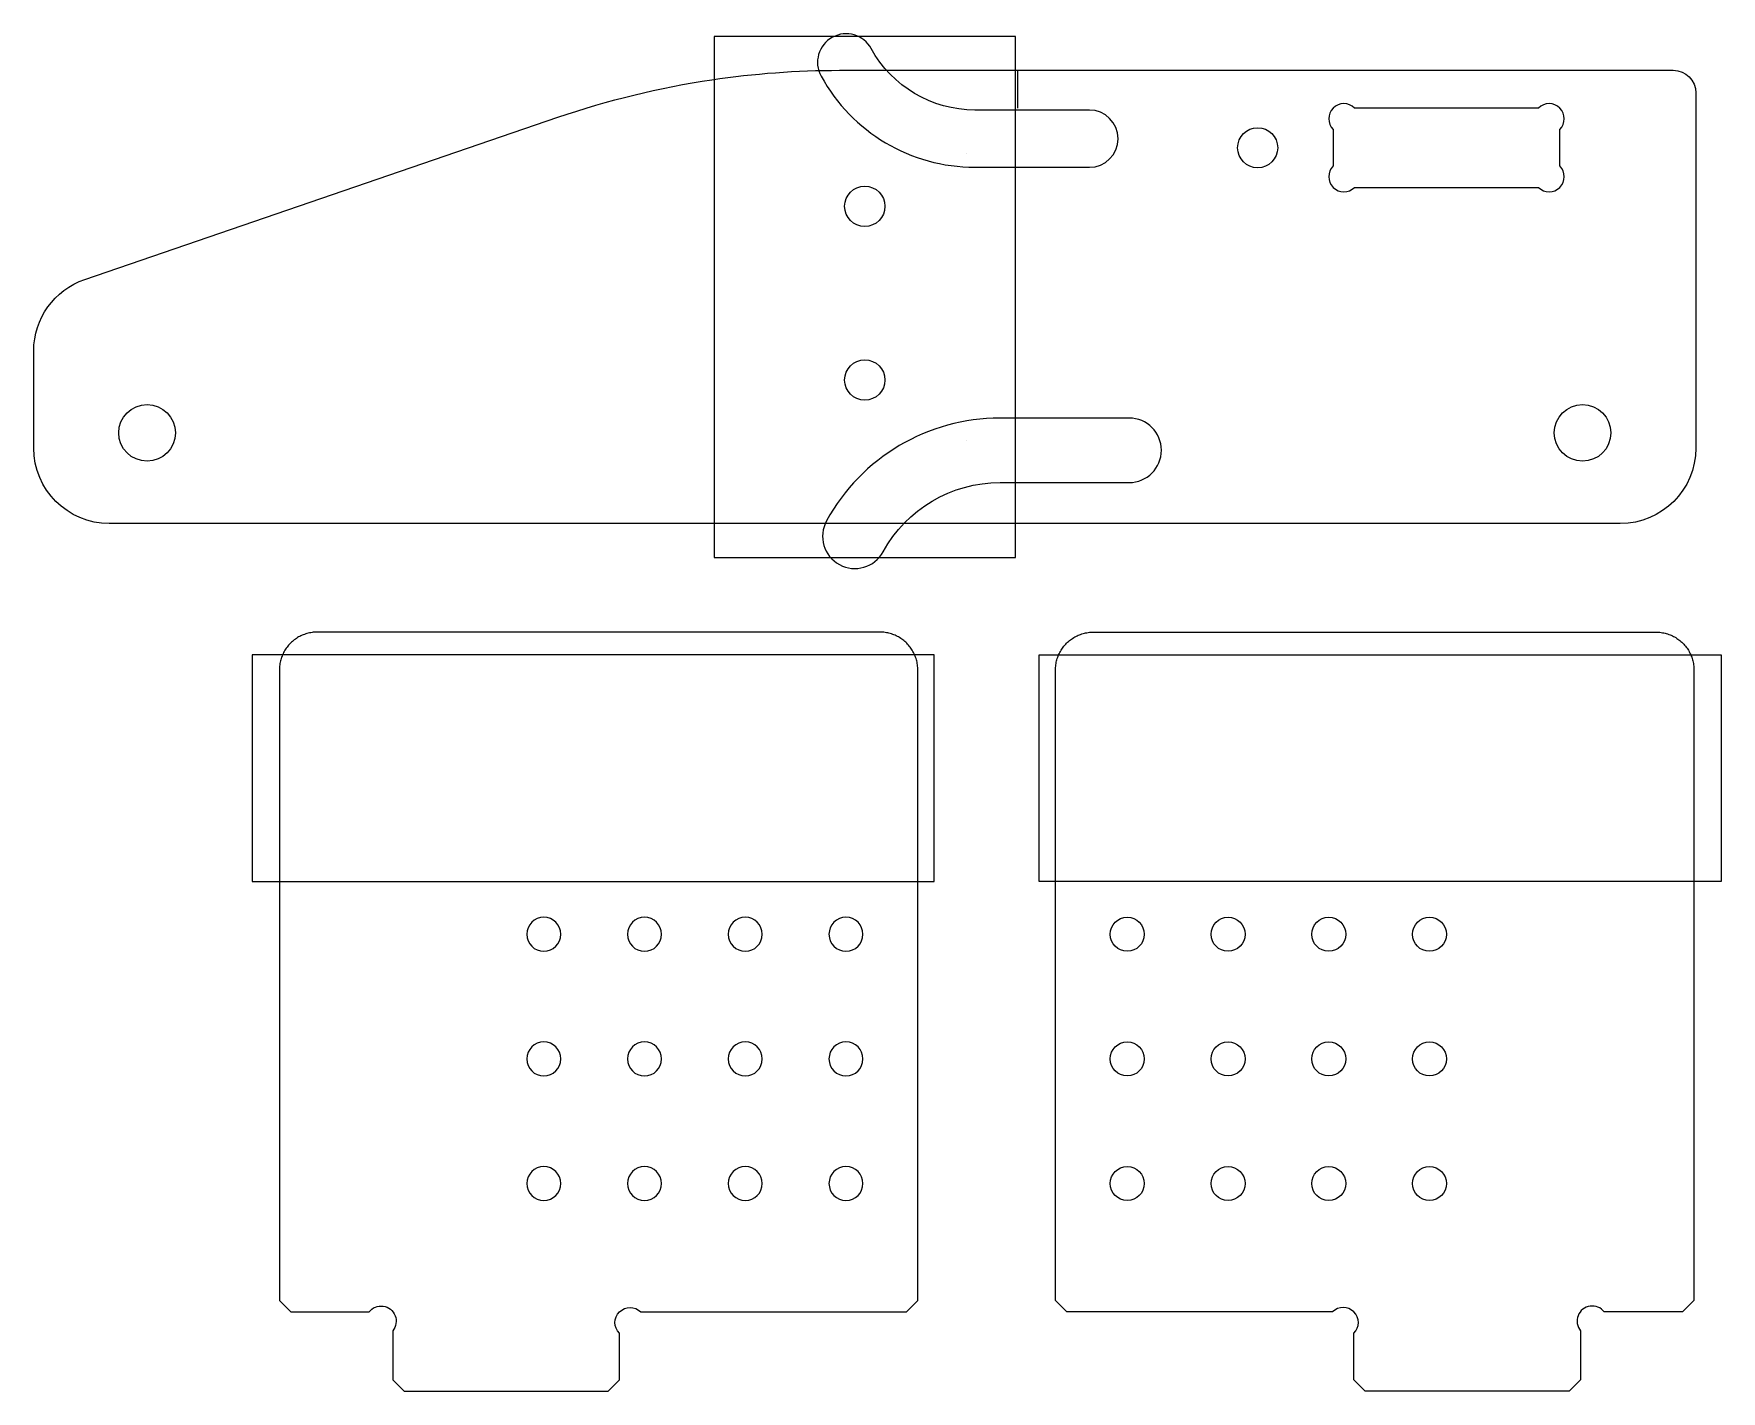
# Model space of a CAD drawing. Extents: x -164 to 318, y -425 to 35.
# Drawn here: x -146.4 to 77, y -425.5 to -245.7 of the extents above; entities that cross this region are included whole.
import ezdxf

# ---------------------------------------------------------------- set-up
doc = ezdxf.new("R2010")
doc.units = 0
doc.layers.get('0').update_dxf_attribs({"linetype": 'CONTINUOUS'})

msp = doc.modelspace()

# ---------------------------------------------------------------- linework, layer by layer
at = {"color": 0, "linetype": 'BYBLOCK'}
for p, q in [((-56.35, -246.1), (-56.35, -315.07)), ((-16.45, -246.1), (-56.35, -246.1)), ((-16.45, -315.07), (-16.45, -246.1)), ((-39.73, -250.59), (-39.57, -250.59)), ((-39.57, -250.59), (70.6, -250.59)), ((-16.15, -255.59), (-16.15, -250.59)), ((73.6, -253.59), (73.6, -300.59)), ((-139.64, -278.27), (-77.03, -256.8)), ((-6.67, -255.85), (-21.82, -255.85)), ((52.77, -255.59), (28.43, -255.59)), ((25.6, -258.41), (25.6, -263.26)), ((55.6, -263.26), (55.6, -258.41)), ((-21.82, -263.43), (-6.67, -263.43)), ((28.43, -266.09), (52.77, -266.09)), ((-146.4, -300.59), (-146.4, -287.73)), ((-1.41, -296.62), (-18.49, -296.62)), ((-18.49, -305.16), (-1.41, -305.16)), ((63.6, -310.59), (-136.4, -310.59)), ((-56.35, -315.07), (-16.45, -315.07))]:
    msp.add_line(p, q, dxfattribs=at)
for p, q in [((-112.04, -326.09), (-112.17, -326.2)), ((-111.91, -325.98), (-112.04, -326.09)), ((-111.77, -325.88), (-111.91, -325.98)), ((-111.63, -325.79), (-111.77, -325.88)), ((-111.49, -325.69), (-111.63, -325.79)), ((-111.34, -325.61), (-111.49, -325.69)), ((-111.19, -325.53), (-111.34, -325.61)), ((-111.04, -325.45), (-111.19, -325.53)), ((-110.88, -325.38), (-111.04, -325.45)), ((-110.72, -325.31), (-110.88, -325.38)), ((-110.56, -325.26), (-110.72, -325.31)), ((-110.4, -325.2), (-110.56, -325.26)), ((-110.24, -325.15), (-110.4, -325.2)), ((-110.07, -325.11), (-110.24, -325.15)), ((-109.91, -325.07), (-110.07, -325.11)), ((-109.74, -325.04), (-109.91, -325.07)), ((-109.57, -325.01), (-109.74, -325.04)), ((-109.4, -324.99), (-109.57, -325.01)), ((-109.23, -324.98), (-109.4, -324.99)), ((-109.06, -324.97), (-109.23, -324.98)), ((-108.89, -324.97), (-109.06, -324.97)), ((-34.39, -324.97), (-108.89, -324.97)), ((-34.22, -324.97), (-34.39, -324.97)), ((-34.05, -324.98), (-34.22, -324.97)), ((-33.88, -324.99), (-34.05, -324.98)), ((-33.71, -325.01), (-33.88, -324.99)), ((-33.54, -325.04), (-33.71, -325.01)), ((-33.37, -325.07), (-33.54, -325.04)), ((-33.2, -325.11), (-33.37, -325.07)), ((-33.04, -325.15), (-33.2, -325.11)), ((-32.88, -325.2), (-33.04, -325.15)), ((-32.71, -325.26), (-32.88, -325.2)), ((-32.55, -325.31), (-32.71, -325.26)), ((-32.4, -325.38), (-32.55, -325.31)), ((-32.24, -325.45), (-32.4, -325.38)), ((-32.09, -325.53), (-32.24, -325.45)), ((-31.94, -325.61), (-32.09, -325.53)), ((-31.79, -325.69), (-31.94, -325.61)), ((-31.65, -325.79), (-31.79, -325.69)), ((-31.51, -325.88), (-31.65, -325.79)), ((-31.37, -325.98), (-31.51, -325.88)), ((-31.23, -326.09), (-31.37, -325.98)), ((-31.1, -326.2), (-31.23, -326.09)), ((-9.44, -326.2), (-9.31, -326.09)), ((-9.31, -326.09), (-9.18, -325.98)), ((-9.18, -325.98), (-9.04, -325.88)), ((-9.04, -325.88), (-8.9, -325.79)), ((-8.9, -325.79), (-8.75, -325.69)), ((-8.75, -325.69), (-8.61, -325.61)), ((-8.61, -325.61), (-8.46, -325.53)), ((-8.46, -325.53), (-8.3, -325.45)), ((-8.3, -325.45), (-8.15, -325.38)), ((-8.15, -325.38), (-7.99, -325.31)), ((-7.99, -325.31), (-7.83, -325.26)), ((-7.83, -325.26), (-7.67, -325.2)), ((-7.67, -325.2), (-7.51, -325.15)), ((-7.51, -325.15), (-7.34, -325.11)), ((-7.34, -325.11), (-7.17, -325.07)), ((-7.17, -325.07), (-7.01, -325.04)), ((-7.01, -325.04), (-6.84, -325.01)), ((-6.84, -325.01), (-6.67, -324.99)), ((-6.67, -324.99), (-6.5, -324.98)), ((-6.5, -324.98), (-6.33, -324.97)), ((-6.33, -324.97), (-6.16, -324.97)), ((-6.16, -324.97), (68.34, -324.97)), ((68.34, -324.97), (68.51, -324.97)), ((68.51, -324.97), (68.68, -324.98)), ((68.68, -324.98), (68.85, -324.99)), ((68.85, -324.99), (69.02, -325.01)), ((69.02, -325.01), (69.19, -325.04)), ((69.19, -325.04), (69.36, -325.07)), ((69.36, -325.07), (69.53, -325.11)), ((69.53, -325.11), (69.69, -325.15)), ((69.69, -325.15), (69.86, -325.2)), ((69.86, -325.2), (70.02, -325.26)), ((70.02, -325.26), (70.18, -325.31)), ((70.18, -325.31), (70.34, -325.38)), ((70.34, -325.38), (70.49, -325.45)), ((70.49, -325.45), (70.64, -325.53)), ((70.64, -325.53), (70.79, -325.61)), ((70.79, -325.61), (70.94, -325.69)), ((70.94, -325.69), (71.09, -325.79)), ((71.09, -325.79), (71.23, -325.88)), ((71.23, -325.88), (71.36, -325.98)), ((71.36, -325.98), (71.5, -326.09)), ((71.5, -326.09), (71.63, -326.2)), ((-27.22, -327.97), (-117.51, -327.97)), ((-117.51, -327.97), (-117.51, -357.97)), ((-113.6, -328.29), (-113.65, -328.45)), ((-113.54, -328.13), (-113.6, -328.29)), ((-113.47, -327.97), (-113.54, -328.13)), ((-113.4, -327.82), (-113.47, -327.97)), ((-113.33, -327.67), (-113.4, -327.82)), ((-113.25, -327.52), (-113.33, -327.67)), ((-113.16, -327.37), (-113.25, -327.52)), ((-113.07, -327.22), (-113.16, -327.37)), ((-112.97, -327.08), (-113.07, -327.22)), ((-112.87, -326.95), (-112.97, -327.08)), ((-112.77, -326.81), (-112.87, -326.95)), ((-112.66, -326.68), (-112.77, -326.81)), ((-112.54, -326.55), (-112.66, -326.68)), ((-112.42, -326.43), (-112.54, -326.55)), ((-112.3, -326.31), (-112.42, -326.43)), ((-112.17, -326.2), (-112.3, -326.31)), ((-30.98, -326.31), (-31.1, -326.2)), ((-30.85, -326.43), (-30.98, -326.31)), ((-30.73, -326.55), (-30.85, -326.43)), ((-30.62, -326.68), (-30.73, -326.55)), ((-30.51, -326.81), (-30.62, -326.68)), ((-30.4, -326.95), (-30.51, -326.81)), ((-30.3, -327.08), (-30.4, -326.95)), ((-30.21, -327.22), (-30.3, -327.08)), ((-30.12, -327.37), (-30.21, -327.22)), ((-30.03, -327.52), (-30.12, -327.37)), ((-29.95, -327.67), (-30.03, -327.52)), ((-29.87, -327.82), (-29.95, -327.67)), ((-29.8, -327.97), (-29.87, -327.82)), ((-29.74, -328.13), (-29.8, -327.97)), ((-29.68, -328.29), (-29.74, -328.13)), ((-29.62, -328.45), (-29.68, -328.29)), ((-27.22, -357.97), (-27.22, -327.97)), ((-13.32, -357.97), (-13.32, -327.97)), ((-13.32, -327.97), (76.96, -327.97)), ((-10.92, -328.45), (-10.87, -328.29)), ((-10.87, -328.29), (-10.81, -328.13)), ((-10.81, -328.13), (-10.74, -327.97)), ((-10.74, -327.97), (-10.67, -327.82)), ((-10.67, -327.82), (-10.6, -327.67)), ((-10.6, -327.67), (-10.51, -327.52)), ((-10.51, -327.52), (-10.43, -327.37)), ((-10.43, -327.37), (-10.34, -327.22)), ((-10.34, -327.22), (-10.24, -327.08)), ((-10.24, -327.08), (-10.14, -326.95)), ((-10.14, -326.95), (-10.04, -326.81)), ((-10.04, -326.81), (-9.93, -326.68)), ((-9.93, -326.68), (-9.81, -326.55)), ((-9.81, -326.55), (-9.69, -326.43)), ((-9.69, -326.43), (-9.57, -326.31)), ((-9.57, -326.31), (-9.44, -326.2)), ((71.63, -326.2), (71.76, -326.31)), ((71.76, -326.31), (71.88, -326.43)), ((71.88, -326.43), (72, -326.55)), ((72, -326.55), (72.11, -326.68)), ((72.11, -326.68), (72.22, -326.81)), ((72.22, -326.81), (72.33, -326.95)), ((72.33, -326.95), (72.43, -327.08)), ((72.43, -327.08), (72.52, -327.22)), ((72.52, -327.22), (72.62, -327.37)), ((72.62, -327.37), (72.7, -327.52)), ((72.7, -327.52), (72.78, -327.67)), ((72.78, -327.67), (72.86, -327.82)), ((72.86, -327.82), (72.93, -327.97)), ((72.93, -327.97), (72.99, -328.13)), ((72.99, -328.13), (73.05, -328.29)), ((73.05, -328.29), (73.11, -328.45)), ((76.96, -327.97), (76.96, -357.97)), ((-113.88, -329.63), (-113.89, -329.8)), ((-113.89, -329.8), (-113.89, -329.97)), ((-113.89, -329.97), (-113.89, -357.97)), ((-113.86, -329.46), (-113.88, -329.63)), ((-113.84, -329.29), (-113.86, -329.46)), ((-113.82, -329.12), (-113.84, -329.29)), ((-113.78, -328.95), (-113.82, -329.12)), ((-113.75, -328.78), (-113.78, -328.95)), ((-113.7, -328.62), (-113.75, -328.78)), ((-113.65, -328.45), (-113.7, -328.62)), ((-29.57, -328.62), (-29.62, -328.45)), ((-29.53, -328.78), (-29.57, -328.62)), ((-29.49, -328.95), (-29.53, -328.78)), ((-29.46, -329.12), (-29.49, -328.95)), ((-29.44, -329.29), (-29.46, -329.12)), ((-29.41, -329.46), (-29.44, -329.29)), ((-29.4, -329.63), (-29.41, -329.46)), ((-29.39, -329.8), (-29.4, -329.63)), ((-29.39, -329.97), (-29.39, -329.8)), ((-29.39, -357.97), (-29.39, -329.97)), ((-11.16, -329.97), (-11.15, -329.8)), ((-11.16, -357.97), (-11.16, -329.97)), ((-11.15, -329.8), (-11.14, -329.63)), ((-11.14, -329.63), (-11.13, -329.46)), ((-11.13, -329.46), (-11.11, -329.29)), ((-11.11, -329.29), (-11.08, -329.12)), ((-11.08, -329.12), (-11.05, -328.95)), ((-11.05, -328.95), (-11.01, -328.78)), ((-11.01, -328.78), (-10.97, -328.62)), ((-10.97, -328.62), (-10.92, -328.45)), ((73.11, -328.45), (73.16, -328.62)), ((73.16, -328.62), (73.2, -328.78)), ((73.2, -328.78), (73.24, -328.95)), ((73.24, -328.95), (73.27, -329.12)), ((73.27, -329.12), (73.3, -329.29)), ((73.3, -329.29), (73.32, -329.46)), ((73.32, -329.46), (73.33, -329.63)), ((73.33, -329.63), (73.34, -329.8)), ((73.34, -329.8), (73.34, -329.97)), ((73.34, -329.97), (73.34, -357.97)), ((-117.51, -357.97), (-27.22, -357.97)), ((-113.89, -357.97), (-113.89, -413.47)), ((-29.39, -413.47), (-29.39, -357.97)), ((76.96, -357.97), (-13.32, -357.97)), ((-11.16, -413.47), (-11.16, -357.97)), ((73.34, -357.97), (73.34, -413.47)), ((-113.89, -413.47), (-112.39, -414.97)), ((-112.39, -414.97), (-102.02, -414.97)), ((-66.06, -414.97), (-30.89, -414.97)), ((-30.89, -414.97), (-29.39, -413.47)), ((-9.66, -414.97), (-11.16, -413.47)), ((25.51, -414.97), (-9.66, -414.97)), ((71.84, -414.97), (61.47, -414.97)), ((73.34, -413.47), (71.84, -414.97)), ((-98.89, -417.46), (-98.89, -423.97)), ((58.34, -417.46), (58.34, -423.97)), ((-68.89, -423.97), (-68.89, -417.79)), ((28.34, -423.97), (28.34, -417.79)), ((-98.89, -423.97), (-97.39, -425.47)), ((-70.39, -425.47), (-68.89, -423.97)), ((29.84, -425.47), (28.34, -423.97)), ((58.34, -423.97), (56.84, -425.47)), ((-97.39, -425.47), (-70.39, -425.47)), ((56.84, -425.47), (29.84, -425.47))]:
    msp.add_line(p, q)
for centre, radius in [((15.6, -260.84), 2.65), ((-36.4, -268.59), 2.67), ((-36.4, -291.59), 2.67), ((-131.4, -298.59), 3.75), ((58.6, -298.59), 3.75)]:
    msp.add_circle(centre, radius, dxfattribs=at)
at = {"extrusion": (7.0121e-31, 7.0121e-31, -1)}
for centre in [(78.89, -364.97), (38.89, -364.97), (78.89, -381.47), (38.89, -381.47), (78.89, -397.97), (38.89, -397.97)]:
    msp.add_circle(centre, 2.25, dxfattribs=at)
at = {"extrusion": (0, 0, -1)}
for centre in [(65.56, -364.97), (65.56, -381.47), (65.56, -397.97)]:
    msp.add_circle(centre, 2.25, dxfattribs=at)
at = {"extrusion": (7.0121e-31, -7.0121e-31, -1)}
for centre in [(52.22, -364.97), (52.22, -381.47), (52.22, -397.97)]:
    msp.add_circle(centre, 2.25, dxfattribs=at)
for centre in [(-1.66, -364.97), (11.68, -364.97), (25.01, -364.97), (38.34, -364.97), (-1.66, -381.47), (11.68, -381.47), (25.01, -381.47), (38.34, -381.47), (-1.66, -397.97), (11.68, -397.97), (25.01, -397.97), (38.34, -397.97)]:
    msp.add_circle(centre, 2.25)
at = {"color": 0, "linetype": 'BYBLOCK'}
for centre, radius, start, end in [((-38.87, -249.54), 3.79, 28.714, 208.714), ((-21.82, -240.19), 23.23, 208.714, 269.9847), ((-6.67, -259.64), 3.79, 270, 90), ((27.01, -257), 2, 45, 225), ((54.18, -257), 2, 315, 135), ((-22.9, -258.59), 3, 269.9847, 270), ((27.01, -264.67), 2, 135, 315), ((54.18, -264.67), 2, 225, 45), ((-18.49, -322.81), 26.19, 90.0153, 151.286), ((-1.41, -300.89), 4.27, 270, 90), ((-22.9, -302.59), 3, 90, 90.0153), ((-37.71, -312.28), 4.27, 151.286, 331.286)]:
    msp.add_arc(centre, radius, start, end, dxfattribs=at)
at = {"color": 0, "linetype": 'BYBLOCK', "extrusion": (-9.47496e-32, 1.72963e-31, -1)}
msp.add_arc((21.82, -240.19), 15.66, 270.0153, 331.286, dxfattribs=at)
at = {"color": 0, "linetype": 'BYBLOCK', "extrusion": (2.22707e-46, -6.49562e-46, -1)}
msp.add_arc((39.73, -365.59), 115, 71.0754, 81.541, dxfattribs=at)
at = {"color": 0, "linetype": 'BYBLOCK', "extrusion": (-4.87675e-32, -7.25266e-33, -1)}
msp.add_arc((39.73, -365.59), 115, 81.541, 90, dxfattribs=at)
at = {"color": 0, "linetype": 'BYBLOCK', "extrusion": (0, 0, -1)}
for centre, radius, start, end in [((-70.6, -253.59), 3, 90, 180), ((136.4, -287.73), 10, 0, 71.0754), ((136.4, -300.59), 10, 270, 0), ((-63.6, -300.59), 10, 180, 270)]:
    msp.add_arc(centre, radius, start, end, dxfattribs=at)
at = {"color": 0, "linetype": 'BYBLOCK', "extrusion": (-1.22765e-35, 4.59466e-32, -1)}
msp.add_arc((18.49, -322.81), 17.65, 28.714, 89.9847, dxfattribs=at)
at = {"extrusion": (1.09884e-30, 1.12777e-31, -1)}
msp.add_arc((100.43, -416.18), 2, 37.3826, 219.726, dxfattribs=at)
at = {"extrusion": (0, 0, -1)}
msp.add_arc((67.47, -416.38), 2, 315, 135, dxfattribs=at)
for centre, start, end in [((26.93, -416.38), 315, 135), ((59.88, -416.18), 37.3826, 219.726)]:
    msp.add_arc(centre, 2, start, end)

doc.saveas('drawing.dxf')
